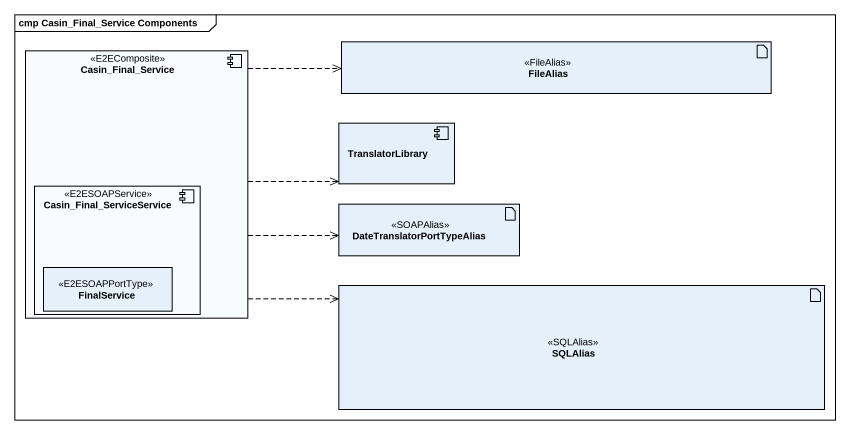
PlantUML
@startuml
mainframe cmp Casin_Final_Service Components
allowmixing
hide circle
hide empty members
component Casin_Final_Service <<E2EComposite>> {
  component Casin_Final_ServiceService <<E2ESOAPService>> {
    class FinalService <<E2ESOAPPortType>>
  }
}
artifact FileAlias <<FileAlias>>
component TranslatorLibrary
artifact DateTranslatorPortTypeAlias <<SOAPAlias>>
artifact SQLAlias <<SQLAlias>>
Casin_Final_Service .right.> FileAlias
Casin_Final_Service .right.> TranslatorLibrary
Casin_Final_Service .right.> DateTranslatorPortTypeAlias
Casin_Final_Service .right.> SQLAlias
@enduml
